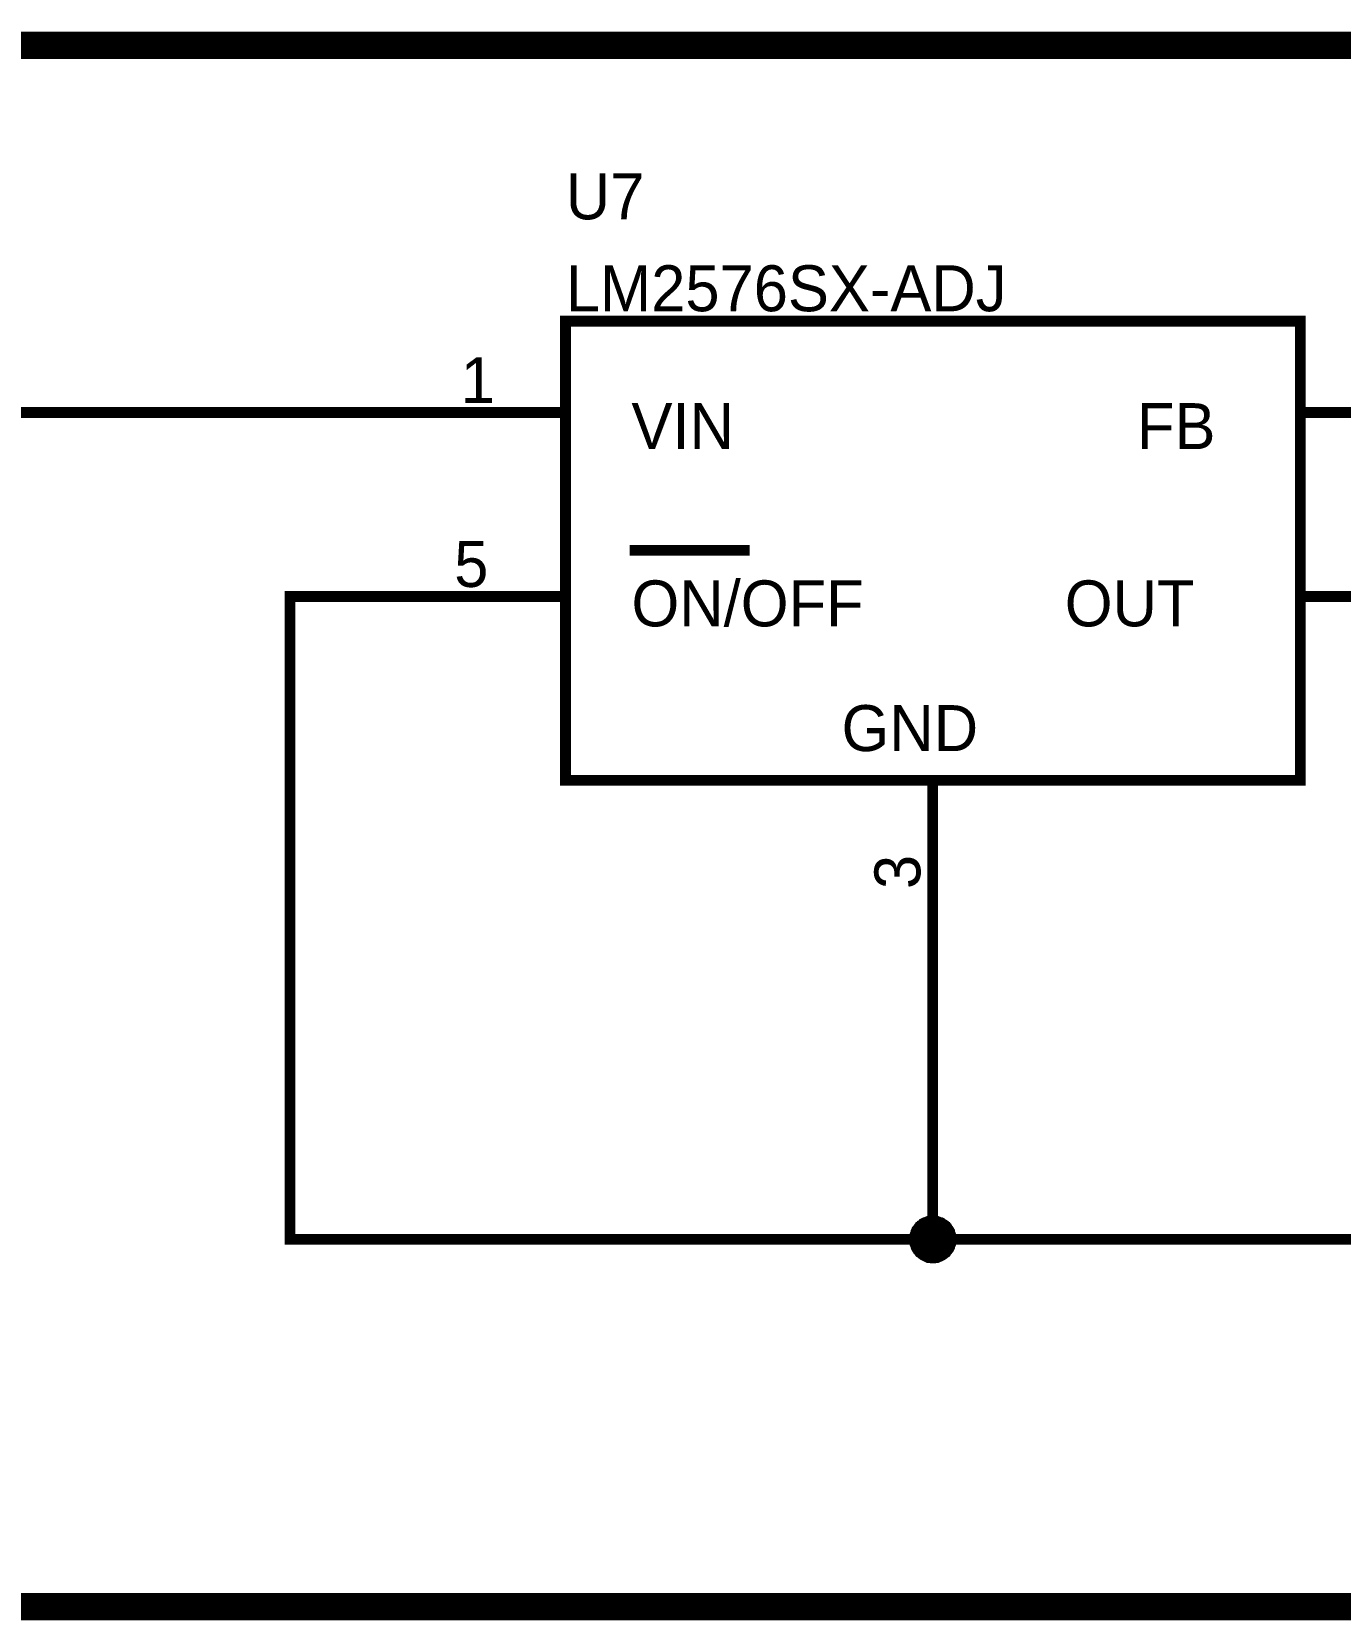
# Model space of a CAD drawing. Header units: inches. Extents: x 0 to 11, y 0 to 8.5.
# Drawn here: x 1.42 to 2.844, y 2.385 to 4.115 of the extents above; entities that cross this region are included whole.
import ezdxf

# ---------------------------------------------------------------- set-up
doc = ezdxf.new("R2010")
doc.units = ezdxf.units.IN
doc.header["$MEASUREMENT"] = 0
doc.layers.add('Sheet', color=255, linetype='Continuous')

msp = doc.modelspace()

# ---------------------------------------------------------------- linework, layer by layer
at = {"layer": 'Sheet'}
for points, const_width in [([(0.6013, 4.0999), (5.6001, 4.0999), (5.6001, 2.3998), (0.6013, 2.3998), (0.6013, 4.0999)], 0.0295), ([(2.0009, 3.7996), (2.8009, 3.7996), (2.8009, 3.2996), (2.0009, 3.2996), (2.0009, 3.7996)], 0.0118), ([(2.0009, 3.7996), (2.0009, 3.2996), (2.8009, 3.2996), (2.8009, 3.7996), (2.0009, 3.7996), (2.0009, 3.7996)], 0.0039)]:
    msp.add_lwpolyline(points, close=True, dxfattribs=dict(at, const_width=const_width))
for points, const_width in [([(1.8007, 3.7), (0.901, 3.7), (0.901, 3.2996)], 0.0118), ([(2.0009, 3.7), (1.8007, 3.7)], 0.0118), ([(2.8009, 3.7), (3.0006, 3.7)], 0.0118), ([(2.1362, 3.5499), (2.071, 3.5499)], 0.0118), ([(2.2014, 3.5499), (2.1362, 3.5499)], 0.0118), ([(1.8007, 3.4998), (1.7011, 3.4998), (1.7011, 2.7997), (2.4007, 2.7997), (3.3008, 2.7997), (3.9003, 2.7997), (3.9003, 2.8998)], 0.0118), ([(2.0009, 3.4998), (1.8007, 3.4998)], 0.0118), ([(2.8009, 3.4998), (3.0006, 3.4998)], 0.0118), ([(2.4007, 3.2996), (2.4007, 3.0999)], 0.0118), ([(2.4007, 2.7997), (2.4007, 3.0999)], 0.0118), ([(2.381, 2.7997), (2.381, 2.8006), (2.381, 2.8019), (2.3815, 2.8028), (2.3815, 2.8037), (2.3815, 2.8046), (2.3819, 2.8055), (2.3824, 2.8068), (2.3828, 2.8077), (2.3828, 2.8086), (2.3832, 2.8095), (2.3837, 2.81), (2.3846, 2.8108), (2.385, 2.8117), (2.3855, 2.8126), (2.3864, 2.8131), (2.3868, 2.814), (2.3877, 2.8144), (2.3882, 2.8153), (2.3891, 2.8158), (2.3899, 2.8162), (2.3904, 2.8171), (2.3913, 2.8175), (2.3922, 2.818), (2.3931, 2.818), (2.394, 2.8184), (2.3949, 2.8189), (2.3958, 2.8193), (2.3966, 2.8193), (2.3975, 2.8193), (2.3989, 2.8198), (2.3998, 2.8198), (2.4007, 2.8198)], 0.0118), ([(2.381, 2.7997), (2.381, 2.8006), (2.381, 2.8019), (2.3815, 2.8028), (2.3815, 2.8037), (2.3815, 2.8046), (2.3819, 2.8055), (2.3824, 2.8068), (2.3828, 2.8077), (2.3828, 2.8086), (2.3832, 2.8095), (2.3837, 2.81), (2.3846, 2.8108), (2.385, 2.8117), (2.3855, 2.8126), (2.3864, 2.8131), (2.3868, 2.814), (2.3877, 2.8144), (2.3882, 2.8153), (2.3891, 2.8158), (2.3899, 2.8162), (2.3904, 2.8171), (2.3913, 2.8175), (2.3922, 2.818), (2.3931, 2.818), (2.394, 2.8184), (2.3949, 2.8189), (2.3958, 2.8193), (2.3966, 2.8193), (2.3975, 2.8193), (2.3989, 2.8198), (2.3998, 2.8198), (2.4007, 2.8198)], 0.0118), ([(2.381, 2.7997), (2.381, 2.8006), (2.381, 2.8019), (2.3815, 2.8028), (2.3815, 2.8037), (2.3815, 2.8046), (2.3819, 2.8055), (2.3824, 2.8068), (2.3828, 2.8077), (2.3828, 2.8086), (2.3832, 2.8095), (2.3837, 2.81), (2.3846, 2.8108), (2.385, 2.8117), (2.3855, 2.8126), (2.3864, 2.8131), (2.3868, 2.814), (2.3877, 2.8144), (2.3882, 2.8153), (2.3891, 2.8158), (2.3899, 2.8162), (2.3904, 2.8171), (2.3913, 2.8175), (2.3922, 2.818), (2.3931, 2.818), (2.394, 2.8184), (2.3949, 2.8189), (2.3958, 2.8193), (2.3966, 2.8193), (2.3975, 2.8193), (2.3989, 2.8198), (2.3998, 2.8198), (2.4007, 2.8198)], 0.0118), ([(2.381, 2.7997), (2.381, 2.8006), (2.381, 2.8019), (2.3815, 2.8028), (2.3815, 2.8037), (2.3815, 2.8046), (2.3819, 2.8055), (2.3824, 2.8068), (2.3828, 2.8077), (2.3828, 2.8086), (2.3832, 2.8095), (2.3837, 2.81), (2.3846, 2.8108), (2.385, 2.8117), (2.3855, 2.8126), (2.3864, 2.8131), (2.3868, 2.814), (2.3877, 2.8144), (2.3882, 2.8153), (2.3891, 2.8158), (2.3899, 2.8162), (2.3904, 2.8171), (2.3913, 2.8175), (2.3922, 2.818), (2.3931, 2.818), (2.394, 2.8184), (2.3949, 2.8189), (2.3958, 2.8193), (2.3966, 2.8193), (2.3975, 2.8193), (2.3989, 2.8198), (2.3998, 2.8198), (2.4007, 2.8198)], 0.0118), ([(2.381, 2.7997), (2.381, 2.8006), (2.381, 2.8019), (2.3815, 2.8028), (2.3815, 2.8037), (2.3815, 2.8046), (2.3819, 2.8055), (2.3824, 2.8068), (2.3828, 2.8077), (2.3828, 2.8086), (2.3832, 2.8095), (2.3837, 2.81), (2.3846, 2.8108), (2.385, 2.8117), (2.3855, 2.8126), (2.3864, 2.8131), (2.3868, 2.814), (2.3877, 2.8144), (2.3882, 2.8153), (2.3891, 2.8158), (2.3899, 2.8162), (2.3904, 2.8171), (2.3913, 2.8175), (2.3922, 2.818), (2.3931, 2.818), (2.394, 2.8184), (2.3949, 2.8189), (2.3958, 2.8193), (2.3966, 2.8193), (2.3975, 2.8193), (2.3989, 2.8198), (2.3998, 2.8198), (2.4007, 2.8198)], 0.0039), ([(2.381, 2.7997), (2.381, 2.8006), (2.381, 2.8019), (2.3815, 2.8028), (2.3815, 2.8037), (2.3815, 2.8046), (2.3819, 2.8055), (2.3824, 2.8068), (2.3828, 2.8077), (2.3828, 2.8086), (2.3832, 2.8095), (2.3837, 2.81), (2.3846, 2.8108), (2.385, 2.8117), (2.3855, 2.8126), (2.3864, 2.8131), (2.3868, 2.814), (2.3877, 2.8144), (2.3882, 2.8153), (2.3891, 2.8158), (2.3899, 2.8162), (2.3904, 2.8171), (2.3913, 2.8175), (2.3922, 2.818), (2.3931, 2.818), (2.394, 2.8184), (2.3949, 2.8189), (2.3958, 2.8193), (2.3966, 2.8193), (2.3975, 2.8193), (2.3989, 2.8198), (2.3998, 2.8198), (2.4007, 2.8198)], 0.0039), ([(2.381, 2.7997), (2.381, 2.8006), (2.381, 2.8019), (2.3815, 2.8028), (2.3815, 2.8037), (2.3815, 2.8046), (2.3819, 2.8055), (2.3824, 2.8068), (2.3828, 2.8077), (2.3828, 2.8086), (2.3832, 2.8095), (2.3837, 2.81), (2.3846, 2.8108), (2.385, 2.8117), (2.3855, 2.8126), (2.3864, 2.8131), (2.3868, 2.814), (2.3877, 2.8144), (2.3882, 2.8153), (2.3891, 2.8158), (2.3899, 2.8162), (2.3904, 2.8171), (2.3913, 2.8175), (2.3922, 2.818), (2.3931, 2.818), (2.394, 2.8184), (2.3949, 2.8189), (2.3958, 2.8193), (2.3966, 2.8193), (2.3975, 2.8193), (2.3989, 2.8198), (2.3998, 2.8198), (2.4007, 2.8198)], 0.0039), ([(2.381, 2.7997), (2.381, 2.8006), (2.381, 2.8019), (2.3815, 2.8028), (2.3815, 2.8037), (2.3815, 2.8046), (2.3819, 2.8055), (2.3824, 2.8068), (2.3828, 2.8077), (2.3828, 2.8086), (2.3832, 2.8095), (2.3837, 2.81), (2.3846, 2.8108), (2.385, 2.8117), (2.3855, 2.8126), (2.3864, 2.8131), (2.3868, 2.814), (2.3877, 2.8144), (2.3882, 2.8153), (2.3891, 2.8158), (2.3899, 2.8162), (2.3904, 2.8171), (2.3913, 2.8175), (2.3922, 2.818), (2.3931, 2.818), (2.394, 2.8184), (2.3949, 2.8189), (2.3958, 2.8193), (2.3966, 2.8193), (2.3975, 2.8193), (2.3989, 2.8198), (2.3998, 2.8198), (2.4007, 2.8198)], 0.0039), ([(2.4007, 2.8198), (2.4007, 2.8198)], 0.0118), ([(2.4007, 2.8198), (2.4016, 2.8198), (2.4029, 2.8198), (2.4038, 2.8193), (2.4047, 2.8193), (2.4056, 2.8193), (2.4065, 2.8189), (2.4078, 2.8184), (2.4087, 2.818), (2.4096, 2.818), (2.4105, 2.8175), (2.4109, 2.8171), (2.4118, 2.8162), (2.4127, 2.8158), (2.4136, 2.8153), (2.4141, 2.8144), (2.415, 2.814), (2.4154, 2.8131), (2.4163, 2.8126), (2.4167, 2.8117), (2.4172, 2.8108), (2.4181, 2.81), (2.4185, 2.8095), (2.419, 2.8086), (2.419, 2.8077), (2.4194, 2.8068), (2.4199, 2.8055), (2.4203, 2.8046), (2.4203, 2.8037), (2.4203, 2.8028), (2.4208, 2.8019), (2.4208, 2.8006), (2.4208, 2.7997)], 0.0118), ([(2.4007, 2.8198), (2.4007, 2.8198)], 0.0118), ([(2.4007, 2.8198), (2.4016, 2.8198), (2.4029, 2.8198), (2.4038, 2.8193), (2.4047, 2.8193), (2.4056, 2.8193), (2.4065, 2.8189), (2.4078, 2.8184), (2.4087, 2.818), (2.4096, 2.818), (2.4105, 2.8175), (2.4109, 2.8171), (2.4118, 2.8162), (2.4127, 2.8158), (2.4136, 2.8153), (2.4141, 2.8144), (2.415, 2.814), (2.4154, 2.8131), (2.4163, 2.8126), (2.4167, 2.8117), (2.4172, 2.8108), (2.4181, 2.81), (2.4185, 2.8095), (2.419, 2.8086), (2.419, 2.8077), (2.4194, 2.8068), (2.4199, 2.8055), (2.4203, 2.8046), (2.4203, 2.8037), (2.4203, 2.8028), (2.4208, 2.8019), (2.4208, 2.8006), (2.4208, 2.7997)], 0.0118), ([(2.4007, 2.8198), (2.4007, 2.8198)], 0.0118), ([(2.4007, 2.8198), (2.4016, 2.8198), (2.4029, 2.8198), (2.4038, 2.8193), (2.4047, 2.8193), (2.4056, 2.8193), (2.4065, 2.8189), (2.4078, 2.8184), (2.4087, 2.818), (2.4096, 2.818), (2.4105, 2.8175), (2.4109, 2.8171), (2.4118, 2.8162), (2.4127, 2.8158), (2.4136, 2.8153), (2.4141, 2.8144), (2.415, 2.814), (2.4154, 2.8131), (2.4163, 2.8126), (2.4167, 2.8117), (2.4172, 2.8108), (2.4181, 2.81), (2.4185, 2.8095), (2.419, 2.8086), (2.419, 2.8077), (2.4194, 2.8068), (2.4199, 2.8055), (2.4203, 2.8046), (2.4203, 2.8037), (2.4203, 2.8028), (2.4208, 2.8019), (2.4208, 2.8006), (2.4208, 2.7997)], 0.0118), ([(2.4007, 2.8198), (2.4007, 2.8198)], 0.0118), ([(2.4007, 2.8198), (2.4016, 2.8198), (2.4029, 2.8198), (2.4038, 2.8193), (2.4047, 2.8193), (2.4056, 2.8193), (2.4065, 2.8189), (2.4078, 2.8184), (2.4087, 2.818), (2.4096, 2.818), (2.4105, 2.8175), (2.4109, 2.8171), (2.4118, 2.8162), (2.4127, 2.8158), (2.4136, 2.8153), (2.4141, 2.8144), (2.415, 2.814), (2.4154, 2.8131), (2.4163, 2.8126), (2.4167, 2.8117), (2.4172, 2.8108), (2.4181, 2.81), (2.4185, 2.8095), (2.419, 2.8086), (2.419, 2.8077), (2.4194, 2.8068), (2.4199, 2.8055), (2.4203, 2.8046), (2.4203, 2.8037), (2.4203, 2.8028), (2.4208, 2.8019), (2.4208, 2.8006), (2.4208, 2.7997)], 0.0118), ([(2.4007, 2.8198), (2.4007, 2.8198)], 0.0039), ([(2.4007, 2.8198), (2.4016, 2.8198), (2.4029, 2.8198), (2.4038, 2.8193), (2.4047, 2.8193), (2.4056, 2.8193), (2.4065, 2.8189), (2.4078, 2.8184), (2.4087, 2.818), (2.4096, 2.818), (2.4105, 2.8175), (2.4109, 2.8171), (2.4118, 2.8162), (2.4127, 2.8158), (2.4136, 2.8153), (2.4141, 2.8144), (2.415, 2.814), (2.4154, 2.8131), (2.4163, 2.8126), (2.4167, 2.8117), (2.4172, 2.8108), (2.4181, 2.81), (2.4185, 2.8095), (2.419, 2.8086), (2.419, 2.8077), (2.4194, 2.8068), (2.4199, 2.8055), (2.4203, 2.8046), (2.4203, 2.8037), (2.4203, 2.8028), (2.4208, 2.8019), (2.4208, 2.8006), (2.4208, 2.7997)], 0.0039), ([(2.4007, 2.8198), (2.4007, 2.8198)], 0.0039), ([(2.4007, 2.8198), (2.4016, 2.8198), (2.4029, 2.8198), (2.4038, 2.8193), (2.4047, 2.8193), (2.4056, 2.8193), (2.4065, 2.8189), (2.4078, 2.8184), (2.4087, 2.818), (2.4096, 2.818), (2.4105, 2.8175), (2.4109, 2.8171), (2.4118, 2.8162), (2.4127, 2.8158), (2.4136, 2.8153), (2.4141, 2.8144), (2.415, 2.814), (2.4154, 2.8131), (2.4163, 2.8126), (2.4167, 2.8117), (2.4172, 2.8108), (2.4181, 2.81), (2.4185, 2.8095), (2.419, 2.8086), (2.419, 2.8077), (2.4194, 2.8068), (2.4199, 2.8055), (2.4203, 2.8046), (2.4203, 2.8037), (2.4203, 2.8028), (2.4208, 2.8019), (2.4208, 2.8006), (2.4208, 2.7997)], 0.0039), ([(2.4007, 2.8198), (2.4007, 2.8198)], 0.0039), ([(2.4007, 2.8198), (2.4016, 2.8198), (2.4029, 2.8198), (2.4038, 2.8193), (2.4047, 2.8193), (2.4056, 2.8193), (2.4065, 2.8189), (2.4078, 2.8184), (2.4087, 2.818), (2.4096, 2.818), (2.4105, 2.8175), (2.4109, 2.8171), (2.4118, 2.8162), (2.4127, 2.8158), (2.4136, 2.8153), (2.4141, 2.8144), (2.415, 2.814), (2.4154, 2.8131), (2.4163, 2.8126), (2.4167, 2.8117), (2.4172, 2.8108), (2.4181, 2.81), (2.4185, 2.8095), (2.419, 2.8086), (2.419, 2.8077), (2.4194, 2.8068), (2.4199, 2.8055), (2.4203, 2.8046), (2.4203, 2.8037), (2.4203, 2.8028), (2.4208, 2.8019), (2.4208, 2.8006), (2.4208, 2.7997)], 0.0039), ([(2.4007, 2.8198), (2.4007, 2.8198)], 0.0039), ([(2.4007, 2.8198), (2.4016, 2.8198), (2.4029, 2.8198), (2.4038, 2.8193), (2.4047, 2.8193), (2.4056, 2.8193), (2.4065, 2.8189), (2.4078, 2.8184), (2.4087, 2.818), (2.4096, 2.818), (2.4105, 2.8175), (2.4109, 2.8171), (2.4118, 2.8162), (2.4127, 2.8158), (2.4136, 2.8153), (2.4141, 2.8144), (2.415, 2.814), (2.4154, 2.8131), (2.4163, 2.8126), (2.4167, 2.8117), (2.4172, 2.8108), (2.4181, 2.81), (2.4185, 2.8095), (2.419, 2.8086), (2.419, 2.8077), (2.4194, 2.8068), (2.4199, 2.8055), (2.4203, 2.8046), (2.4203, 2.8037), (2.4203, 2.8028), (2.4208, 2.8019), (2.4208, 2.8006), (2.4208, 2.7997)], 0.0039), ([(2.4007, 2.7796), (2.3998, 2.7796), (2.3989, 2.7796), (2.3975, 2.78), (2.3966, 2.78), (2.3958, 2.78), (2.3949, 2.7805), (2.394, 2.7809), (2.3931, 2.7814), (2.3922, 2.7818), (2.3913, 2.7822), (2.3904, 2.7827), (2.3899, 2.7831), (2.3891, 2.7836), (2.3882, 2.7845), (2.3877, 2.7849), (2.3868, 2.7854), (2.3864, 2.7863), (2.3855, 2.7872), (2.385, 2.7876), (2.3846, 2.7885), (2.3837, 2.7894), (2.3832, 2.7903), (2.3828, 2.7912), (2.3828, 2.7921), (2.3824, 2.793), (2.3819, 2.7939), (2.3815, 2.7948), (2.3815, 2.7957), (2.3815, 2.7965), (2.381, 2.7979), (2.381, 2.7988), (2.381, 2.7997)], 0.0118), ([(2.381, 2.7997), (2.381, 2.7997)], 0.0118), ([(2.4007, 2.7796), (2.3998, 2.7796), (2.3989, 2.7796), (2.3975, 2.78), (2.3966, 2.78), (2.3958, 2.78), (2.3949, 2.7805), (2.394, 2.7809), (2.3931, 2.7814), (2.3922, 2.7818), (2.3913, 2.7822), (2.3904, 2.7827), (2.3899, 2.7831), (2.3891, 2.7836), (2.3882, 2.7845), (2.3877, 2.7849), (2.3868, 2.7854), (2.3864, 2.7863), (2.3855, 2.7872), (2.385, 2.7876), (2.3846, 2.7885), (2.3837, 2.7894), (2.3832, 2.7903), (2.3828, 2.7912), (2.3828, 2.7921), (2.3824, 2.793), (2.3819, 2.7939), (2.3815, 2.7948), (2.3815, 2.7957), (2.3815, 2.7965), (2.381, 2.7979), (2.381, 2.7988), (2.381, 2.7997)], 0.0118), ([(2.381, 2.7997), (2.381, 2.7997)], 0.0118), ([(2.4007, 2.7796), (2.3998, 2.7796), (2.3989, 2.7796), (2.3975, 2.78), (2.3966, 2.78), (2.3958, 2.78), (2.3949, 2.7805), (2.394, 2.7809), (2.3931, 2.7814), (2.3922, 2.7818), (2.3913, 2.7822), (2.3904, 2.7827), (2.3899, 2.7831), (2.3891, 2.7836), (2.3882, 2.7845), (2.3877, 2.7849), (2.3868, 2.7854), (2.3864, 2.7863), (2.3855, 2.7872), (2.385, 2.7876), (2.3846, 2.7885), (2.3837, 2.7894), (2.3832, 2.7903), (2.3828, 2.7912), (2.3828, 2.7921), (2.3824, 2.793), (2.3819, 2.7939), (2.3815, 2.7948), (2.3815, 2.7957), (2.3815, 2.7965), (2.381, 2.7979), (2.381, 2.7988), (2.381, 2.7997)], 0.0118), ([(2.381, 2.7997), (2.381, 2.7997)], 0.0118), ([(2.4007, 2.7796), (2.3998, 2.7796), (2.3989, 2.7796), (2.3975, 2.78), (2.3966, 2.78), (2.3958, 2.78), (2.3949, 2.7805), (2.394, 2.7809), (2.3931, 2.7814), (2.3922, 2.7818), (2.3913, 2.7822), (2.3904, 2.7827), (2.3899, 2.7831), (2.3891, 2.7836), (2.3882, 2.7845), (2.3877, 2.7849), (2.3868, 2.7854), (2.3864, 2.7863), (2.3855, 2.7872), (2.385, 2.7876), (2.3846, 2.7885), (2.3837, 2.7894), (2.3832, 2.7903), (2.3828, 2.7912), (2.3828, 2.7921), (2.3824, 2.793), (2.3819, 2.7939), (2.3815, 2.7948), (2.3815, 2.7957), (2.3815, 2.7965), (2.381, 2.7979), (2.381, 2.7988), (2.381, 2.7997)], 0.0118), ([(2.381, 2.7997), (2.381, 2.7997)], 0.0118), ([(2.4208, 2.7997), (2.4208, 2.7988), (2.4208, 2.7979), (2.4203, 2.7965), (2.4203, 2.7957), (2.4203, 2.7948), (2.4199, 2.7939), (2.4194, 2.793), (2.419, 2.7921), (2.419, 2.7912), (2.4185, 2.7903), (2.4181, 2.7894), (2.4172, 2.7885), (2.4167, 2.7876), (2.4163, 2.7872), (2.4154, 2.7863), (2.415, 2.7854), (2.4141, 2.7849), (2.4136, 2.7845), (2.4127, 2.7836), (2.4118, 2.7831), (2.4109, 2.7827), (2.4105, 2.7822), (2.4096, 2.7818), (2.4087, 2.7814), (2.4078, 2.7809), (2.4065, 2.7805), (2.4056, 2.78), (2.4047, 2.78), (2.4038, 2.78), (2.4029, 2.7796), (2.4016, 2.7796), (2.4007, 2.7796)], 0.0118), ([(2.4208, 2.7997), (2.4208, 2.7988), (2.4208, 2.7979), (2.4203, 2.7965), (2.4203, 2.7957), (2.4203, 2.7948), (2.4199, 2.7939), (2.4194, 2.793), (2.419, 2.7921), (2.419, 2.7912), (2.4185, 2.7903), (2.4181, 2.7894), (2.4172, 2.7885), (2.4167, 2.7876), (2.4163, 2.7872), (2.4154, 2.7863), (2.415, 2.7854), (2.4141, 2.7849), (2.4136, 2.7845), (2.4127, 2.7836), (2.4118, 2.7831), (2.4109, 2.7827), (2.4105, 2.7822), (2.4096, 2.7818), (2.4087, 2.7814), (2.4078, 2.7809), (2.4065, 2.7805), (2.4056, 2.78), (2.4047, 2.78), (2.4038, 2.78), (2.4029, 2.7796), (2.4016, 2.7796), (2.4007, 2.7796)], 0.0118), ([(2.4208, 2.7997), (2.4208, 2.7988), (2.4208, 2.7979), (2.4203, 2.7965), (2.4203, 2.7957), (2.4203, 2.7948), (2.4199, 2.7939), (2.4194, 2.793), (2.419, 2.7921), (2.419, 2.7912), (2.4185, 2.7903), (2.4181, 2.7894), (2.4172, 2.7885), (2.4167, 2.7876), (2.4163, 2.7872), (2.4154, 2.7863), (2.415, 2.7854), (2.4141, 2.7849), (2.4136, 2.7845), (2.4127, 2.7836), (2.4118, 2.7831), (2.4109, 2.7827), (2.4105, 2.7822), (2.4096, 2.7818), (2.4087, 2.7814), (2.4078, 2.7809), (2.4065, 2.7805), (2.4056, 2.78), (2.4047, 2.78), (2.4038, 2.78), (2.4029, 2.7796), (2.4016, 2.7796), (2.4007, 2.7796)], 0.0118), ([(2.4208, 2.7997), (2.4208, 2.7988), (2.4208, 2.7979), (2.4203, 2.7965), (2.4203, 2.7957), (2.4203, 2.7948), (2.4199, 2.7939), (2.4194, 2.793), (2.419, 2.7921), (2.419, 2.7912), (2.4185, 2.7903), (2.4181, 2.7894), (2.4172, 2.7885), (2.4167, 2.7876), (2.4163, 2.7872), (2.4154, 2.7863), (2.415, 2.7854), (2.4141, 2.7849), (2.4136, 2.7845), (2.4127, 2.7836), (2.4118, 2.7831), (2.4109, 2.7827), (2.4105, 2.7822), (2.4096, 2.7818), (2.4087, 2.7814), (2.4078, 2.7809), (2.4065, 2.7805), (2.4056, 2.78), (2.4047, 2.78), (2.4038, 2.78), (2.4029, 2.7796), (2.4016, 2.7796), (2.4007, 2.7796)], 0.0118), ([(2.4208, 2.7997), (2.4208, 2.7997), (2.4208, 2.7997), (2.4208, 2.7997), (2.4208, 2.7997), (2.4208, 2.7997), (2.4208, 2.7997), (2.4208, 2.7997), (2.4208, 2.7997), (2.4208, 2.7997), (2.4208, 2.7997), (2.4208, 2.7997), (2.4208, 2.7997), (2.4208, 2.7997), (2.4208, 2.7997), (2.4208, 2.7997), (2.4208, 2.7997), (2.4208, 2.7997), (2.4208, 2.7997), (2.4208, 2.7997), (2.4208, 2.7997), (2.4208, 2.7997), (2.4208, 2.7997), (2.4208, 2.7997), (2.4208, 2.7997), (2.4208, 2.7997), (2.4208, 2.7997), (2.4208, 2.7997), (2.4208, 2.7997), (2.4208, 2.7997), (2.4208, 2.7997), (2.4208, 2.7997), (2.4208, 2.7997)], 0.0118), ([(2.4208, 2.7997), (2.4208, 2.7997)], 0.0118), ([(2.4208, 2.7997), (2.4208, 2.7997), (2.4208, 2.7997), (2.4208, 2.7997), (2.4208, 2.7997), (2.4208, 2.7997), (2.4208, 2.7997), (2.4208, 2.7997), (2.4208, 2.7997), (2.4208, 2.7997), (2.4208, 2.7997), (2.4208, 2.7997), (2.4208, 2.7997), (2.4208, 2.7997), (2.4208, 2.7997), (2.4208, 2.7997), (2.4208, 2.7997), (2.4208, 2.7997), (2.4208, 2.7997), (2.4208, 2.7997), (2.4208, 2.7997), (2.4208, 2.7997), (2.4208, 2.7997), (2.4208, 2.7997), (2.4208, 2.7997), (2.4208, 2.7997), (2.4208, 2.7997), (2.4208, 2.7997), (2.4208, 2.7997), (2.4208, 2.7997), (2.4208, 2.7997), (2.4208, 2.7997), (2.4208, 2.7997)], 0.0118), ([(2.4208, 2.7997), (2.4208, 2.7997)], 0.0118), ([(2.4208, 2.7997), (2.4208, 2.7997), (2.4208, 2.7997), (2.4208, 2.7997), (2.4208, 2.7997), (2.4208, 2.7997), (2.4208, 2.7997), (2.4208, 2.7997), (2.4208, 2.7997), (2.4208, 2.7997), (2.4208, 2.7997), (2.4208, 2.7997), (2.4208, 2.7997), (2.4208, 2.7997), (2.4208, 2.7997), (2.4208, 2.7997), (2.4208, 2.7997), (2.4208, 2.7997), (2.4208, 2.7997), (2.4208, 2.7997), (2.4208, 2.7997), (2.4208, 2.7997), (2.4208, 2.7997), (2.4208, 2.7997), (2.4208, 2.7997), (2.4208, 2.7997), (2.4208, 2.7997), (2.4208, 2.7997), (2.4208, 2.7997), (2.4208, 2.7997), (2.4208, 2.7997), (2.4208, 2.7997), (2.4208, 2.7997)], 0.0118), ([(2.4208, 2.7997), (2.4208, 2.7997)], 0.0118), ([(2.4208, 2.7997), (2.4208, 2.7997), (2.4208, 2.7997), (2.4208, 2.7997), (2.4208, 2.7997), (2.4208, 2.7997), (2.4208, 2.7997), (2.4208, 2.7997), (2.4208, 2.7997), (2.4208, 2.7997), (2.4208, 2.7997), (2.4208, 2.7997), (2.4208, 2.7997), (2.4208, 2.7997), (2.4208, 2.7997), (2.4208, 2.7997), (2.4208, 2.7997), (2.4208, 2.7997), (2.4208, 2.7997), (2.4208, 2.7997), (2.4208, 2.7997), (2.4208, 2.7997), (2.4208, 2.7997), (2.4208, 2.7997), (2.4208, 2.7997), (2.4208, 2.7997), (2.4208, 2.7997), (2.4208, 2.7997), (2.4208, 2.7997), (2.4208, 2.7997), (2.4208, 2.7997), (2.4208, 2.7997), (2.4208, 2.7997)], 0.0118), ([(2.4208, 2.7997), (2.4208, 2.7997)], 0.0118), ([(2.4007, 2.7796), (2.3998, 2.7796), (2.3989, 2.7796), (2.3975, 2.78), (2.3966, 2.78), (2.3958, 2.78), (2.3949, 2.7805), (2.394, 2.7809), (2.3931, 2.7814), (2.3922, 2.7818), (2.3913, 2.7822), (2.3904, 2.7827), (2.3899, 2.7831), (2.3891, 2.7836), (2.3882, 2.7845), (2.3877, 2.7849), (2.3868, 2.7854), (2.3864, 2.7863), (2.3855, 2.7872), (2.385, 2.7876), (2.3846, 2.7885), (2.3837, 2.7894), (2.3832, 2.7903), (2.3828, 2.7912), (2.3828, 2.7921), (2.3824, 2.793), (2.3819, 2.7939), (2.3815, 2.7948), (2.3815, 2.7957), (2.3815, 2.7965), (2.381, 2.7979), (2.381, 2.7988), (2.381, 2.7997)], 0.0039), ([(2.381, 2.7997), (2.381, 2.7997)], 0.0039), ([(2.4007, 2.7796), (2.3998, 2.7796), (2.3989, 2.7796), (2.3975, 2.78), (2.3966, 2.78), (2.3958, 2.78), (2.3949, 2.7805), (2.394, 2.7809), (2.3931, 2.7814), (2.3922, 2.7818), (2.3913, 2.7822), (2.3904, 2.7827), (2.3899, 2.7831), (2.3891, 2.7836), (2.3882, 2.7845), (2.3877, 2.7849), (2.3868, 2.7854), (2.3864, 2.7863), (2.3855, 2.7872), (2.385, 2.7876), (2.3846, 2.7885), (2.3837, 2.7894), (2.3832, 2.7903), (2.3828, 2.7912), (2.3828, 2.7921), (2.3824, 2.793), (2.3819, 2.7939), (2.3815, 2.7948), (2.3815, 2.7957), (2.3815, 2.7965), (2.381, 2.7979), (2.381, 2.7988), (2.381, 2.7997)], 0.0039), ([(2.381, 2.7997), (2.381, 2.7997)], 0.0039), ([(2.4007, 2.7796), (2.3998, 2.7796), (2.3989, 2.7796), (2.3975, 2.78), (2.3966, 2.78), (2.3958, 2.78), (2.3949, 2.7805), (2.394, 2.7809), (2.3931, 2.7814), (2.3922, 2.7818), (2.3913, 2.7822), (2.3904, 2.7827), (2.3899, 2.7831), (2.3891, 2.7836), (2.3882, 2.7845), (2.3877, 2.7849), (2.3868, 2.7854), (2.3864, 2.7863), (2.3855, 2.7872), (2.385, 2.7876), (2.3846, 2.7885), (2.3837, 2.7894), (2.3832, 2.7903), (2.3828, 2.7912), (2.3828, 2.7921), (2.3824, 2.793), (2.3819, 2.7939), (2.3815, 2.7948), (2.3815, 2.7957), (2.3815, 2.7965), (2.381, 2.7979), (2.381, 2.7988), (2.381, 2.7997)], 0.0039), ([(2.381, 2.7997), (2.381, 2.7997)], 0.0039), ([(2.4007, 2.7796), (2.3998, 2.7796), (2.3989, 2.7796), (2.3975, 2.78), (2.3966, 2.78), (2.3958, 2.78), (2.3949, 2.7805), (2.394, 2.7809), (2.3931, 2.7814), (2.3922, 2.7818), (2.3913, 2.7822), (2.3904, 2.7827), (2.3899, 2.7831), (2.3891, 2.7836), (2.3882, 2.7845), (2.3877, 2.7849), (2.3868, 2.7854), (2.3864, 2.7863), (2.3855, 2.7872), (2.385, 2.7876), (2.3846, 2.7885), (2.3837, 2.7894), (2.3832, 2.7903), (2.3828, 2.7912), (2.3828, 2.7921), (2.3824, 2.793), (2.3819, 2.7939), (2.3815, 2.7948), (2.3815, 2.7957), (2.3815, 2.7965), (2.381, 2.7979), (2.381, 2.7988), (2.381, 2.7997)], 0.0039), ([(2.381, 2.7997), (2.381, 2.7997)], 0.0039), ([(2.4208, 2.7997), (2.4208, 2.7988), (2.4208, 2.7979), (2.4203, 2.7965), (2.4203, 2.7957), (2.4203, 2.7948), (2.4199, 2.7939), (2.4194, 2.793), (2.419, 2.7921), (2.419, 2.7912), (2.4185, 2.7903), (2.4181, 2.7894), (2.4172, 2.7885), (2.4167, 2.7876), (2.4163, 2.7872), (2.4154, 2.7863), (2.415, 2.7854), (2.4141, 2.7849), (2.4136, 2.7845), (2.4127, 2.7836), (2.4118, 2.7831), (2.4109, 2.7827), (2.4105, 2.7822), (2.4096, 2.7818), (2.4087, 2.7814), (2.4078, 2.7809), (2.4065, 2.7805), (2.4056, 2.78), (2.4047, 2.78), (2.4038, 2.78), (2.4029, 2.7796), (2.4016, 2.7796), (2.4007, 2.7796)], 0.0039), ([(2.4208, 2.7997), (2.4208, 2.7988), (2.4208, 2.7979), (2.4203, 2.7965), (2.4203, 2.7957), (2.4203, 2.7948), (2.4199, 2.7939), (2.4194, 2.793), (2.419, 2.7921), (2.419, 2.7912), (2.4185, 2.7903), (2.4181, 2.7894), (2.4172, 2.7885), (2.4167, 2.7876), (2.4163, 2.7872), (2.4154, 2.7863), (2.415, 2.7854), (2.4141, 2.7849), (2.4136, 2.7845), (2.4127, 2.7836), (2.4118, 2.7831), (2.4109, 2.7827), (2.4105, 2.7822), (2.4096, 2.7818), (2.4087, 2.7814), (2.4078, 2.7809), (2.4065, 2.7805), (2.4056, 2.78), (2.4047, 2.78), (2.4038, 2.78), (2.4029, 2.7796), (2.4016, 2.7796), (2.4007, 2.7796)], 0.0039), ([(2.4208, 2.7997), (2.4208, 2.7988), (2.4208, 2.7979), (2.4203, 2.7965), (2.4203, 2.7957), (2.4203, 2.7948), (2.4199, 2.7939), (2.4194, 2.793), (2.419, 2.7921), (2.419, 2.7912), (2.4185, 2.7903), (2.4181, 2.7894), (2.4172, 2.7885), (2.4167, 2.7876), (2.4163, 2.7872), (2.4154, 2.7863), (2.415, 2.7854), (2.4141, 2.7849), (2.4136, 2.7845), (2.4127, 2.7836), (2.4118, 2.7831), (2.4109, 2.7827), (2.4105, 2.7822), (2.4096, 2.7818), (2.4087, 2.7814), (2.4078, 2.7809), (2.4065, 2.7805), (2.4056, 2.78), (2.4047, 2.78), (2.4038, 2.78), (2.4029, 2.7796), (2.4016, 2.7796), (2.4007, 2.7796)], 0.0039), ([(2.4208, 2.7997), (2.4208, 2.7988), (2.4208, 2.7979), (2.4203, 2.7965), (2.4203, 2.7957), (2.4203, 2.7948), (2.4199, 2.7939), (2.4194, 2.793), (2.419, 2.7921), (2.419, 2.7912), (2.4185, 2.7903), (2.4181, 2.7894), (2.4172, 2.7885), (2.4167, 2.7876), (2.4163, 2.7872), (2.4154, 2.7863), (2.415, 2.7854), (2.4141, 2.7849), (2.4136, 2.7845), (2.4127, 2.7836), (2.4118, 2.7831), (2.4109, 2.7827), (2.4105, 2.7822), (2.4096, 2.7818), (2.4087, 2.7814), (2.4078, 2.7809), (2.4065, 2.7805), (2.4056, 2.78), (2.4047, 2.78), (2.4038, 2.78), (2.4029, 2.7796), (2.4016, 2.7796), (2.4007, 2.7796)], 0.0039), ([(2.4208, 2.7997), (2.4208, 2.7997), (2.4208, 2.7997), (2.4208, 2.7997), (2.4208, 2.7997), (2.4208, 2.7997), (2.4208, 2.7997), (2.4208, 2.7997), (2.4208, 2.7997), (2.4208, 2.7997), (2.4208, 2.7997), (2.4208, 2.7997), (2.4208, 2.7997), (2.4208, 2.7997), (2.4208, 2.7997), (2.4208, 2.7997), (2.4208, 2.7997), (2.4208, 2.7997), (2.4208, 2.7997), (2.4208, 2.7997), (2.4208, 2.7997), (2.4208, 2.7997), (2.4208, 2.7997), (2.4208, 2.7997), (2.4208, 2.7997), (2.4208, 2.7997), (2.4208, 2.7997), (2.4208, 2.7997), (2.4208, 2.7997), (2.4208, 2.7997), (2.4208, 2.7997), (2.4208, 2.7997), (2.4208, 2.7997)], 0.0039), ([(2.4208, 2.7997), (2.4208, 2.7997)], 0.0039), ([(2.4208, 2.7997), (2.4208, 2.7997), (2.4208, 2.7997), (2.4208, 2.7997), (2.4208, 2.7997), (2.4208, 2.7997), (2.4208, 2.7997), (2.4208, 2.7997), (2.4208, 2.7997), (2.4208, 2.7997), (2.4208, 2.7997), (2.4208, 2.7997), (2.4208, 2.7997), (2.4208, 2.7997), (2.4208, 2.7997), (2.4208, 2.7997), (2.4208, 2.7997), (2.4208, 2.7997), (2.4208, 2.7997), (2.4208, 2.7997), (2.4208, 2.7997), (2.4208, 2.7997), (2.4208, 2.7997), (2.4208, 2.7997), (2.4208, 2.7997), (2.4208, 2.7997), (2.4208, 2.7997), (2.4208, 2.7997), (2.4208, 2.7997), (2.4208, 2.7997), (2.4208, 2.7997), (2.4208, 2.7997), (2.4208, 2.7997)], 0.0039), ([(2.4208, 2.7997), (2.4208, 2.7997)], 0.0039), ([(2.4208, 2.7997), (2.4208, 2.7997), (2.4208, 2.7997), (2.4208, 2.7997), (2.4208, 2.7997), (2.4208, 2.7997), (2.4208, 2.7997), (2.4208, 2.7997), (2.4208, 2.7997), (2.4208, 2.7997), (2.4208, 2.7997), (2.4208, 2.7997), (2.4208, 2.7997), (2.4208, 2.7997), (2.4208, 2.7997), (2.4208, 2.7997), (2.4208, 2.7997), (2.4208, 2.7997), (2.4208, 2.7997), (2.4208, 2.7997), (2.4208, 2.7997), (2.4208, 2.7997), (2.4208, 2.7997), (2.4208, 2.7997), (2.4208, 2.7997), (2.4208, 2.7997), (2.4208, 2.7997), (2.4208, 2.7997), (2.4208, 2.7997), (2.4208, 2.7997), (2.4208, 2.7997), (2.4208, 2.7997), (2.4208, 2.7997)], 0.0039), ([(2.4208, 2.7997), (2.4208, 2.7997)], 0.0039), ([(2.4208, 2.7997), (2.4208, 2.7997), (2.4208, 2.7997), (2.4208, 2.7997), (2.4208, 2.7997), (2.4208, 2.7997), (2.4208, 2.7997), (2.4208, 2.7997), (2.4208, 2.7997), (2.4208, 2.7997), (2.4208, 2.7997), (2.4208, 2.7997), (2.4208, 2.7997), (2.4208, 2.7997), (2.4208, 2.7997), (2.4208, 2.7997), (2.4208, 2.7997), (2.4208, 2.7997), (2.4208, 2.7997), (2.4208, 2.7997), (2.4208, 2.7997), (2.4208, 2.7997), (2.4208, 2.7997), (2.4208, 2.7997), (2.4208, 2.7997), (2.4208, 2.7997), (2.4208, 2.7997), (2.4208, 2.7997), (2.4208, 2.7997), (2.4208, 2.7997), (2.4208, 2.7997), (2.4208, 2.7997), (2.4208, 2.7997)], 0.0039), ([(2.4208, 2.7997), (2.4208, 2.7997)], 0.0039)]:
    msp.add_lwpolyline(points, dxfattribs=dict(at, const_width=const_width))
at = {"layer": 'Sheet', "const_width": 0.02}
msp.add_lwpolyline([(2.39, 2.8, 1), (2.41, 2.8, 1)], format="xyb", close=True, dxfattribs=at)

# ---------------------------------------------------------------- texts
at = {"layer": 'Sheet'}
for s, height, p in [('U7', 0.05004, (2.0013, 3.9104)), ('LM2576SX-ADJ', 0.050042, (2.0013, 3.8103)), ('1', 0.05, (1.8869, 3.7103)), ('VIN', 0.05004, (2.0728, 3.6602)), ('FB', 0.05004, (2.6231, 3.6602)), ('5', 0.05, (1.8798, 3.5101)), ('ON/OFF', 0.05004, (2.0728, 3.4672)), ('OUT', 0.05004, (2.5445, 3.4672)), ('GND', 0.05004, (2.3015, 3.3314))]:
    msp.add_text(s, height=height, dxfattribs=at).set_placement(p)
msp.add_text('3', height=0.05, rotation=90, dxfattribs=at).set_placement((2.3873, 3.1812))

doc.saveas('drawing.dxf')
